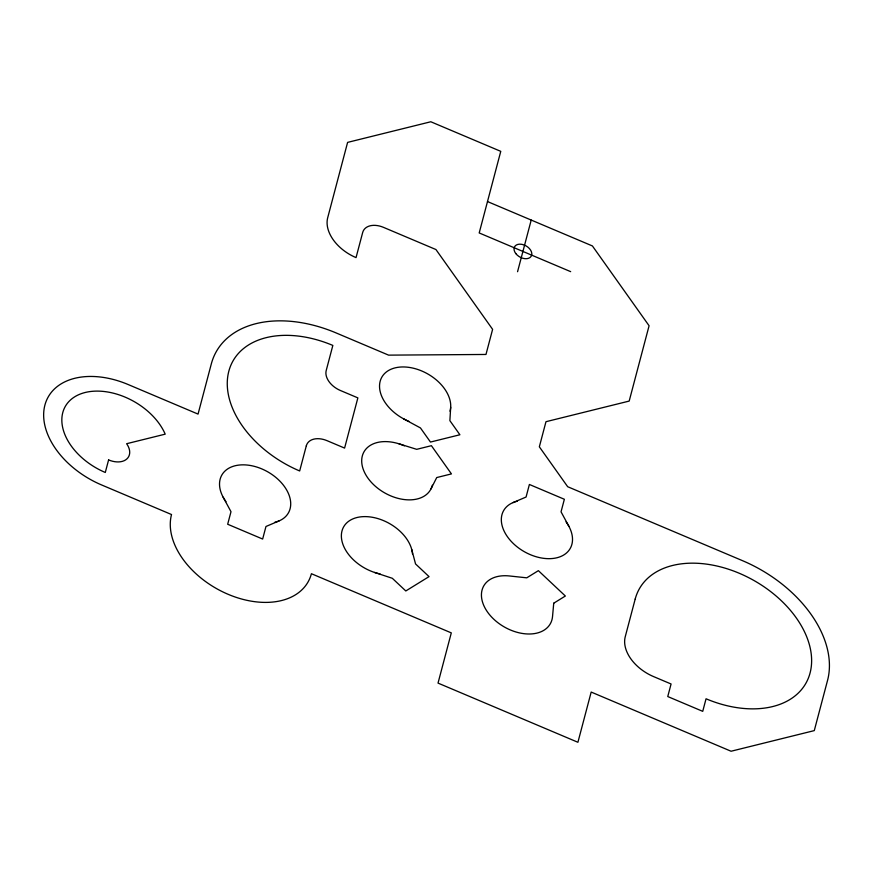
<?xml version="1.0" encoding="UTF-8"?>
<svg xmlns="http://www.w3.org/2000/svg" width="873" height="873" viewBox="0 0 873 873"><rect width="100%" height="100%" fill="white"/><g stroke="black" fill="none" stroke-linecap="round" stroke-linejoin="round"><path stroke-width="1.31" d="M450.686 407.178L449.879 420.655L459.896 434.765L430.476 442.054L420.459 427.945L403.621 418.844M517.558 271.71L531.21 220.061M430.967 488.935L436.729 477.553L451.439 473.908L431.404 445.688L416.694 449.333L398.906 443.79M279.12 520.886L265.97 526.495L262.653 539.045L227.678 524.247L230.996 511.698L223.161 497.217M512.92 502.641L526.07 497.032L529.387 484.471L564.362 499.269L561.044 511.829L568.88 526.31M374.561 572.437L392.315 578.286L405.803 590.966L429.036 576.616L415.548 563.936L411.729 549.488M487.494 201.565L592.407 245.946L649.086 325.749L629.182 401.078L545.974 421.703L539.339 446.812L567.679 486.719L742.541 560.684A114.887 76.475 29.6 0 1 827.549 680.394L814.28 730.614L731.072 751.238L591.185 692.06L577.915 742.279L438.028 683.101L451.297 632.881L311.41 573.714A76.584 50.983 29.6 0 1 228.191 594.338A76.584 50.983 29.6 0 1 171.523 514.535L101.574 484.941A76.584 50.983 29.6 0 1 44.894 405.137A76.584 50.983 29.6 0 1 128.113 384.513L198.051 414.097L211.321 363.877A114.887 76.475 29.6 0 1 336.138 332.94L388.594 355.136L485.977 354.46L492.612 329.35L435.933 249.536L383.476 227.351A19.151 12.746 29.6 0 0 362.677 232.502L356.042 257.611A38.292 25.492 29.6 0 1 327.702 217.715L347.607 142.386L430.815 121.762L500.764 151.345L479.201 232.949L570.669 271.645M225.976 501.659A38.292 25.492 29.6 0 1 234.946 465.8A38.292 25.492 29.6 0 1 284.631 486.818A38.292 25.492 29.6 0 1 274.755 522.294M408.968 421.386A38.292 25.492 29.6 0 1 380.126 381.403A38.292 25.492 29.6 0 1 421.921 371.047A38.292 25.492 29.6 0 1 450.01 411.216M380.082 573.932A38.292 25.492 29.6 0 1 341.474 538.074A38.292 25.492 29.6 0 1 374.473 517.7A38.292 25.492 29.6 0 1 412.493 553.919M432.342 485.192A38.292 25.492 29.6 0 1 390.809 495.908A38.292 25.492 29.6 0 1 362.35 455.826A38.292 25.492 29.6 0 1 404.395 445.83M566.064 521.858A38.292 25.492 29.6 0 1 557.094 557.716A38.292 25.492 29.6 0 1 507.409 536.699A38.292 25.492 29.6 0 1 517.285 501.222M553.733 603.199L552.533 616.545A38.292 25.492 29.6 0 1 517.984 632.543A38.292 25.492 29.6 0 1 481.689 598.409A38.292 25.492 29.6 0 1 509.385 575.962L526.768 577.828L538.379 570.658L565.355 596.019L553.733 603.199M108.601 459.918L105.284 472.468A57.443 38.237 29.6 0 1 74.369 397.019A57.443 38.237 29.6 0 1 165.204 434.154L126.629 443.713A19.151 12.746 29.6 0 1 126.803 459.002A19.151 12.746 29.6 0 1 108.601 459.918M306.303 445.852L299.668 470.962A95.735 63.729 29.6 0 1 228.824 371.211A95.735 63.729 29.6 0 1 332.842 345.424L326.207 370.534A19.151 12.746 29.6 0 0 340.372 390.482L357.865 397.881L344.595 448.089L327.113 440.701A19.151 12.746 29.6 0 0 306.303 445.852M635.206 599.031L625.254 636.69A38.292 25.492 29.6 0 0 653.593 676.597L671.075 683.985L667.758 696.545L702.732 711.342L706.05 698.782A95.735 63.729 29.6 0 0 810.068 672.996A95.735 63.729 29.6 0 0 739.224 573.245A95.735 63.729 29.6 0 0 635.206 599.031M515.812 253.596A9.57 6.373 29.6 0 0 531.111 256.389A9.57 6.373 29.6 0 0 521.836 244.342A9.57 6.373 29.6 0 0 515.812 253.596"/></g></svg>
